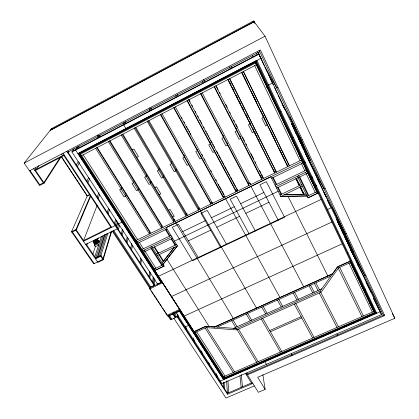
<?xml version="1.0" encoding="UTF-8"?>
<svg xmlns="http://www.w3.org/2000/svg" width="419" height="419" viewBox="0 0 419 419"><rect width="100%" height="100%" fill="white"/><g stroke="black" fill="none" stroke-linecap="round" stroke-linejoin="round"><path stroke-width="0.63" d="M338.159 266.479L350.446 261.089L337.635 266.872L332.665 273.822L214.465 327.024L205.855 326.364L194.055 331.691L205.849 326.212L209.097 326.464M194.076 341.841L194.091 339.898M193.332 340.694L193.358 338.107M94.149 240.663L97.208 239.17L98.345 241.009L97.805 242.617L94.558 243.9L97.8 242.622L94.778 244.094M93.542 241.8C92.735 243.958 98.088 239.773 97.198 239.207M186.052 329.47L186.109 327.517M185.292 328.297L185.313 325.982M184.135 316.104L342.234 243.806M188.676 163.379L188.634 164.578L187.031 165.385L182.82 157.953L184.433 157.141L184.533 155.386M186.136 213.68L186.041 216.131L134.216 128.272M224.186 376.665L224.306 378.593L223.741 378.839L180.233 311.244L180.296 309.955M223.516 378.718L223.573 379.708L179.51 311.312L179.552 310.427L180.07 311.233M179.631 309.264L167.134 315.298L167.155 314.999M97.716 239.972L96.323 240.888M178.033 317.11L178.133 315.151M252.819 383.416L227.512 394.274L177.206 316.806L177.357 313.957M72.257 151.374L258.879 53.836L381.515 314.559L222.018 383.584L176.179 312.841L176.226 311.956M175.514 312.26L175.194 317.728L172.838 314.114L172.895 313.223L175.247 316.832M174.466 315.633L174.66 312.375M173.681 314.428L173.801 312.48M194.055 331.691L154.752 270.569L164.091 266.138L162.981 264.389L177.368 245.88L157.418 255.433M171.544 296.521L331.874 222.007M169.585 314.748L169.517 315.643L171.879 319.247M174.466 241.135L278.19 191.279M175.86 222.892L233.283 318.398M173.948 219.614L173.738 222.112L121.253 135.012M176.022 169.135L175.849 170.983L174.257 171.785L169.994 164.416L171.591 163.609L171.8 161.807M97.198 241.763L96.574 240.873M166.914 259.251L209.044 326.459M164.091 266.138L151.751 246.482M162.556 282.715L149.824 288.963M73.943 148.593L71.911 151.945L157.544 284.092L160.943 282.495L161.032 281.657L159.618 279.463M162.981 264.389L177.368 245.88M163.263 260.183L163.132 261.419L158.906 254.721M157.544 284.092L157.644 283.254M158.518 276.257L321.137 199.418M161.849 225.506L161.53 228.051L108.39 141.701M158.214 252.175L158.063 253.385L154.103 247.116M112.402 231.272L149.426 287.633L154.14 285.418L154.894 279.41M154.752 270.569L164.101 266.002M177.452 96.391L177.703 94.458M153.417 283.307L154.082 278.158M152.589 282.034L153.265 276.907M175.781 97.266L176.043 95.375M149.819 277.776L150.547 272.628M163.436 175.446L163.159 177.342L161.582 178.133L157.261 170.826L158.843 170.03L159.157 168.181M148.981 276.493L149.724 271.36M96.538 240.726L93.495 242.339M149.782 231.681L149.41 233.949L95.626 148.336M140.81 263.944L141.601 259.455M139.956 262.629L140.758 258.156M150.997 181.437L150.562 183.653L148.996 184.439L144.623 177.195L146.194 176.404L146.613 174.514M131.592 249.782L132.551 245.319M130.712 248.436L131.828 243.355M127.046 242.8L128.094 238.353M126.161 241.438L127.219 237.007M138.61 187.649L138.061 189.917L136.505 190.697L132.074 183.517L133.64 182.726L134.085 181.071M122.149 235.279L123.291 230.859M121.253 233.902L122.411 229.497M122.207 221.347L122.013 222.07L118.483 223.814M118.399 229.523L119.604 225.171M150.871 110.286L151.578 107.772M118.734 223.73L117.289 228.868L85.607 244.471M126.313 193.819L125.653 196.134L124.108 196.909L119.625 189.791L121.175 189.006L121.704 187.309M116.587 226.742L117.828 222.405M149.227 111.145L149.939 108.683M116.283 226.276L117.55 221.876M116.655 220.494L115.162 225.605L83.418 241.281M114.466 223.474L115.759 219.111M75.829 230.214L97.899 262.388L103.137 259.843L111.548 231.686M111.292 231.225L102.838 259.403L93.704 263.834L71.539 231.728L87.278 195.841L89.519 194.704M102.922 235.85L95.469 258.848L100.722 256.292L107.856 233.268M99.502 256.213L106.536 233.797M98.041 256.926L105.179 234.467M97.187 257.339L104.478 234.567M94.814 256.721L101.477 236.436M97.763 243.774L98.638 245.068L95.359 246.681L94.479 245.387L97.763 243.774L98.889 240.401L99.753 241.684M108.175 213.821L109.605 209.51M98.334 241.04L94.05 243.146M107.248 212.396L108.694 208.102M92.866 254.061L95.574 246.032M97.281 240.888C97.444 240.852 96.946 241.035 97.423 241.098M97.449 240.475L98.287 238.008M96.585 243.025L96.58 242.8M97.072 239.16L94.045 240.653L93.5 242.224L97.758 240.04L96.166 240.663M96.103 242.151L96.187 241.742L96.04 242.119M96.836 240.166L96.58 239.977L96.841 240.181M96.27 242.35C96.679 242.528 96.229 242.067 96.391 242.596M97.04 240.684L97.004 240.375M94.479 245.387L95.061 243.69M95.626 241.548L95.652 241.836L95.632 241.538M95.652 241.459L95.652 241.836M96.197 239.987L96.281 239.579L96.339 239.883M93.751 242.475L94.322 242.894L93.966 243.067L94.28 243.491M93.688 242.659L94.045 242.486M86.827 245.063L87.503 243.219M97.067 205.546L83.596 240.579L110.841 227.124M126.15 128.172L125.951 128.68L123.689 124.888L123.893 124.385M98.166 198.444L99.822 194.196M97.213 196.982L98.889 192.756M124.705 123.961L125.679 121.562M123.086 124.81L124.076 122.4M96.192 242.082L95.935 241.873L96.134 242.077M90.713 196.055L76.321 229.968L71.859 232.189M71.539 231.728L76.007 229.502L90.441 195.636M87.901 182.684L89.786 178.588M86.927 181.186L88.587 177.635M98.942 137.427L100.115 135.128M97.344 138.265L98.837 135.374M77.384 166.526L79.547 162.53M76.384 164.986L78.253 161.587M312.003 177.3L311.961 176.912M162.294 282.134L161.687 282.422L79.207 154.26L79.84 153.134M77.505 148.63L79.154 145.833M77.599 146.645L75.593 150.018L160.943 282.495M68.129 152.307L68.81 151.212M93.521 242.402L96.595 240.92L97.742 242.617L98.324 240.878L96.7 241.449M246.911 372.826L247.063 374.115L258.329 392.31L265.127 389.419L257.695 377.268L394.834 318.278L265.044 36.202L253.532 20.95L51.647 128.533L24.166 163.096L39.611 185.476L44.199 183.098L61.19 156.706M60.179 157.35L43.859 182.6L39.266 184.973M321.74 288.864L233.509 328.323L236.363 328.538L320.126 291.111L337.578 266.741L361.922 316.607M338.337 268.291L321.216 292.148L236.635 329.91L206.745 327.632M38.862 165.683L36.202 169.391L35.149 167.851M162.069 262.786L174.005 247.488M174.508 247.252L163.625 261.184L159.403 254.485M96.543 242.79L96.831 242.915M50.406 130.1L254.045 21.631L254.872 23.412M50.06 130.529L254.186 21.819L254.736 23.008M24.166 163.096L265.044 36.202M29.492 170.811L260.372 49.929L384.673 315.57L247.509 374.837M67.428 152.354L259.759 51.741M34.657 170.198L64.102 154.8M35.521 170.439L63.918 155.596M71.911 151.945L259.062 54.151L257.931 52.181M126.611 128.167L177.567 101.613M237.075 70.607L178.724 101.01L179.107 101.712M238.212 70.01L255.826 60.834M77.96 153.689L261.016 58.304L258.308 53.559M256.334 61.111L255.6 61.493L375.173 313.129L375.791 312.862M255.611 61.865L79.568 153.558L79.144 152.904L126.035 128.471L126.438 129.141M79.207 154.26L79.861 153.92L224.306 378.593M255.868 62.824L80.375 154.176L79.956 153.522L255.522 62.085L255.868 62.824L255.291 61.677M81.647 155.601L256.418 64.736L255.37 62.646M132.263 149.803L133.865 148.981L138.396 156.544L136.804 157.355M266.489 87.503L267.579 86.864M277.902 87.388L276.75 87.974L265.044 67.15M89.996 194.61L87.194 196.029L61.331 156.758M280.505 112.062L281.212 111.705M107.636 199.313L108.275 198.994M154.925 187.513L156.491 186.733L160.77 193.866L159.21 194.641M97.025 240.558L97.266 240.579M292.724 137.82L293.42 137.474M299.061 135.437L298.585 135.667L302.817 143.57M303.56 145.142L299.004 136.641L298.056 137.107L310.683 160.969L293.976 125.365L282.94 104.97M97.114 239.081L94.008 240.595C94.673 240.784 100.597 237.547 93.835 240.956M93.552 241.831L96.606 240.359M96.726 240.265L96.731 239.893M93.557 242.465L96.611 240.941M302.424 139.794L301.308 140.344L298.904 135.866M97.046 240.998L97.344 240.846M96.726 241.491L98.889 240.401M96.779 241.606L98.313 240.846L96.794 241.684M96.789 241.732L98.339 240.935M94.134 243.271L97.129 241.716M97.187 241.957L98.245 241.475M94.27 243.523L94.626 243.345L94.909 243.821M94.547 243.931L94.919 243.769L94.61 243.748M95.406 243.486L97.946 242.261L94.71 244.057M94.61 244.015L97.747 242.564M168.564 210.207L170.109 209.448L174.236 216.33L172.696 217.079M95.726 258.052L100.969 255.501L103.079 258.602M174.906 219.828L173.89 220.321L122.112 134.258M187.131 213.879L186.109 214.376L134.981 127.565M199.449 207.882L198.417 208.384L147.949 120.819M250.133 183.208L248.546 183.983L200.832 93.306M212.417 202.377L210.857 203.136L160.577 114.005M224.951 196.275L223.379 197.04L174.11 107.704M237.578 190.132L235.997 190.902L187.115 100.199M136.123 240.406L301.68 159.896M136.997 241.773L302.408 161.42M137.877 243.135L167.04 228.984M271.596 178.248L303.136 162.944L299.962 156.381M304.487 162.609L305.173 162.279M136.636 244.34L137.254 244.036M141.936 249.457L170.983 235.431M275.1 185.167L306.493 170.009M142.8 250.803L171.821 236.803M275.843 186.638L307.211 171.512L304.707 166.353M182.726 231.602L205.226 220.75M211.417 217.77L234.294 206.735M240.59 203.697L263.86 192.478M143.659 252.144L172.659 238.175M276.587 188.11L307.923 173.01L305.98 169.035M156.57 254.097L176.54 244.528M280.033 194.919L301.491 184.638M280.767 196.37L306.965 195.94L280.803 196.48L302.204 186.109M188.299 240.894L210.663 230.183M216.817 227.239L239.558 216.351M245.812 213.355L268.94 202.283M315.544 185.9L314.868 186.225L298.595 153.066M316.497 186.167L315.821 186.492L316.549 186.272M154.422 268.898L163.274 264.693M307.153 196.312L316.822 191.719M325.144 188.356L324.065 188.869L305.65 153.689M307.902 197.868L318.105 193.023L307.902 197.868L297.417 176.237M327.553 209.484L331.282 207.735L328.009 201.419M346.262 233.483L345.209 233.964L342.03 227.789M176.781 311.699L178.997 310.683M172.838 314.114L168.213 316.24L170.58 319.844L177.206 316.806M176.179 312.841L179.51 311.312M180.233 311.244L180.83 310.966M175.048 316.921L177.253 315.91L227.648 393.577M347.451 253.144L348.095 252.856M185.282 326.899L188.581 325.395L188.602 324.489L190.514 327.454M195.28 332.497L206.593 327.391M338.206 268.029L350.488 262.493L349.965 261.414M217.32 327.087L330.963 275.985M200.711 343.831L201.293 343.575L197.784 338.123M357.276 273.843L357.91 273.56M93.976 243.036L97.103 241.653M365.928 275.519L364.912 275.974L342.019 231M269.742 330.56L301.083 316.706M270.412 331.722L301.727 317.895M223.667 376.686L373.779 311.458M349.87 261.194L374.345 312.647L224.359 377.765L194.526 331.324M235.907 373.36L237.683 372.591M312.155 340.275L313.941 339.5M374.293 313.307L375.461 312.799L375.696 313.297L224.343 378.954L224.055 378.504M375.021 313.433L224.652 378.671L224.364 378.221L374.785 312.941L375.021 313.433L372.208 307.635M376.561 312.92L375.943 313.187L256.119 60.682M220.399 381.086L380.211 311.783M251.913 383.809L246.147 374.513L384.302 314.779M96.909 240.386L97.198 240.532M227.444 393.263L251.494 382.94M254.354 385.894L225.961 398.05L173.89 318.325M337.279 231.712L337.997 231.534M338.018 219.682L338.353 219.624M284.344 194.657L306.132 194.207M283.81 194.914L303.634 194.505L300.046 187.141M94.029 242.884L94.322 242.894M94.333 243.334L94.626 243.345M210.846 326.595L236.368 328.543L256.758 362.304M96.433 242.805L96.805 243.004M30.006 170.543L39.774 184.711M72.356 231.943L94.191 263.598M86.073 243.968L96.009 258.46M35.17 169.925L44.199 183.098M76.007 229.502L83.91 241.035M33.604 168.658L43.346 182.862M100.722 256.292L103.137 259.843M61.493 156.68L87.278 195.841M63.578 155.072L111.145 227.59M113.03 230.969L150.028 287.35M168.805 315.968L171.172 319.571M61.504 154.051L62.531 155.617M149.866 288.681L150.568 289.754M151.275 290.828L153.04 293.515M153.747 294.588L161.865 306.944M162.567 308.017L166.804 314.459M63.075 153.228L111.648 227.344M113.779 230.597L150.751 287.01M67.815 151.83L154.244 284.574M66.747 151.306L154.14 285.418M51.647 128.533L51.94 128.979M79.641 155.219L80.684 156.842M80.877 157.141L83.124 160.629M83.821 161.713L84.518 162.797M85.466 164.274L86.953 166.584M87.587 167.563L89.043 169.831M90.059 171.408L90.787 172.534M92.18 174.702L93.594 176.897M93.856 177.3L95.008 179.091M95.951 180.563L96.653 181.647M96.773 181.836L99.596 186.225M100.151 187.084L101.199 188.712M101.367 188.969L103.299 191.97M103.483 192.263L104.19 193.358M104.347 193.604L107.149 197.951M108.076 199.397L108.783 200.492M109.815 202.089L110.904 203.786M111.883 205.31L113.376 207.625M113.958 208.531L115.497 210.919M116.032 211.752L118.797 216.047M119.834 217.655L120.871 219.268M121.5 220.247L122.51 221.813M123.621 223.542L124.679 225.186M125.265 226.098L126.795 228.475M127.371 229.366L129.267 232.315M129.476 232.639L131.383 235.604M131.582 235.907L134.74 240.81M134.913 241.087L135.971 242.732M137.013 244.345L138.443 246.566M139.098 247.587L140.559 249.855M141.187 250.829L142.68 253.149M143.272 254.071L145.152 256.983M145.356 257.308L148.137 261.629M148.326 261.917L149.876 264.331M150.442 265.211L151.856 267.401M152.107 267.793L154.883 272.104M155.03 272.334L158.209 277.273M180.594 312.05L184.559 318.199M184.774 318.54L186.282 320.881M187.314 322.489L188.351 324.096M191.074 328.323L195.076 334.54M195.657 335.446L197.527 338.353M197.773 338.73L199.633 341.626M199.889 342.019L202.126 345.492M202.356 345.853L204.226 348.755M204.472 349.137L206.326 352.023M206.939 352.976L208.782 355.836M209.055 356.26L210.186 358.015M211.171 359.549L212.585 361.738M212.999 362.388L214.753 365.111M215.759 366.667L217.21 368.924M217.87 369.956L219.315 372.198M219.985 373.24L221.771 376.011M161.116 282.354L78.096 153.448L78.751 153.108L80.16 155.292M80.642 154.035L155.26 270.203M80.862 156.381L82.265 158.571M82.967 159.66L84.376 161.844M85.078 162.939L86.838 165.667M87.54 166.762L88.943 168.946M89.645 170.041L97.381 182.056M98.434 183.695L99.837 185.879M100.544 186.974L101.948 189.158M102.65 190.252L104.059 192.436M104.76 193.531L107.924 198.444M109.333 200.638L114.989 209.427M116.047 211.076L119.939 217.121M120.646 218.22L130.896 234.148M131.954 235.797L139.7 247.844M140.753 249.473L142.151 251.646M142.848 252.73L144.246 254.904M144.948 255.993L150.536 264.682M151.238 265.772L152.636 267.945M153.333 269.029L154.731 271.203M155.433 272.292L158.576 277.179M159.629 278.813L161.724 282.071M182.003 313.595L180.254 310.872L179.657 311.144L223.552 379.3L224.118 379.054L217.445 368.678M182.705 314.685L186.565 320.682M187.267 321.771L192.876 330.491M193.578 331.581L197.082 337.033M202.346 345.209L214.633 364.315M215.34 365.405L216.743 367.589M83.224 154.784L137.621 239.678M139.37 242.412L143.424 248.734M144.288 250.085L155.894 268.197M196.689 331.858L225.034 376.094M151.112 248.556L161.797 265.395M150.756 246.964L162.289 265.159M154.601 246.875L158.56 253.149M205.174 328.035L233.252 372.522M234.624 371.925L205.855 326.364M97.213 147.509L150.919 233.21M96.669 147.493L149.714 232.095M237.599 372.475L237.882 372.931M97.622 135.138L98.287 136.212M242.428 370.532L242.706 370.988M109.993 140.863L163.054 227.313M109.343 140.904L161.76 226.229M177.363 246.011L166.191 227.596L270.842 176.755L280.803 196.48M166.024 229.476L169.973 235.918M171.649 238.662L175.54 245.01M165.521 229.722L169.465 236.164M171.146 238.903L175.037 245.251M233.043 320.016L237.086 326.726M238.5 329.077L258.151 361.702M231.607 320.666L235.656 327.365M198.496 257.894L178.363 224.338L172.251 227.302L192.515 260.718L284.517 217.262L266.322 181.678L259.89 184.8L278.232 220.232M122.867 134.169L175.273 221.368M266.463 364.347L264.928 361.775L264.771 360.817M246.252 314.077L250.232 320.844M135.84 127.428L187.581 215.382M247.702 313.428L251.672 320.2M148.918 120.63L199.983 209.353M262.676 318.283L281.762 351.441M220.619 247.446L200.973 213.371L207.19 210.359L226.7 244.57M147.279 121.479L198.428 210.108L198.417 208.301M261.231 318.927L280.353 352.054M287.041 351.174L287.308 351.641M261.749 307.111L265.656 313.946M260.382 57.508L261.66 59.749M292.059 355.59L291.341 353.568M263.211 306.451L267.107 313.297M149.793 107.824L150.426 108.94M160.44 114.638L210.904 204.037L210.841 202.859M162.095 113.779L212.47 203.278M256.203 53.087L257.125 54.753M277.388 300.077L281.217 306.986M270.444 78.929L272.015 81.773M272.418 82.627L272.638 83.02L268.6 85.083L268.396 84.69M271.276 80.684L272.821 83.481M173.707 107.741L223.474 197.925L223.29 196.192M278.86 299.412L282.684 306.331M181.443 117.158L182.076 118.305M183.967 121.746L184.596 122.893M186.492 126.334L187.12 127.481M187.749 128.623L188.382 129.77M189.011 130.917L189.639 132.064M190.273 133.211L190.902 134.358M201.937 154.422L202.566 155.569M204.462 159.011L205.09 160.158M210.767 170.475L211.396 171.622M215.811 179.651L216.44 180.799M218.33 184.234L218.964 185.381M219.593 186.528L221.483 189.969M222.117 191.116L224.008 194.557M175.372 106.871L225.05 197.16M249.185 233.949L230.178 199.208L236.505 196.139L255.37 231.031M309.777 341.307L310.039 341.778M294.295 304.168L312.626 338.028M282.17 104.032L284.642 108.626M283.893 107.442L285.418 110.265M187.078 100.785L236.133 191.771L235.866 190.069M295.772 303.508L314.067 337.405M299.444 136.584L300.659 138.846M293.164 292.981L296.914 299.967M188.791 99.329L190.022 101.628M191.876 105.08L192.494 106.227M195.275 111.402L195.893 112.549M197.742 115.995L198.36 117.147M199.905 120.017L200.523 121.17M201.141 122.317L201.759 123.469M203.613 126.915L204.231 128.067M205.771 130.938L206.389 132.09M207.007 133.237L207.625 134.389M208.243 135.536L208.861 136.688M209.479 137.835L210.097 138.982M210.715 140.135L212.26 143.01M212.878 144.157L213.491 145.304M214.109 146.456L214.727 147.603M216.581 151.055L218.126 153.925M218.744 155.077L220.593 158.523M221.211 159.676L223.992 164.845M224.61 165.997L226.464 169.444M227.082 170.591L229.858 175.765M230.476 176.912L232.33 180.364M232.948 181.511L235.729 186.685M236.342 187.832L237.269 189.556M188.76 99.916L237.725 190.996L237.536 189.87M298.778 136.081L302.717 143.429M294.651 292.315L298.396 299.302M291.331 123.38L293.483 127.423M291.509 123.893L294.238 129.021M392.378 313.653L394.834 318.278M295.081 131.226L296.788 134.452M296.102 133.326L297.532 136.034M200.418 90.787L200.79 91.494M200.554 93.777L248.891 185.57L248.168 182.244M202.246 92.903L250.489 184.789L250.117 183.134M306.608 155.727L308.484 159.314M307.316 157.23L309.196 160.833M307.651 158.298L311.275 165.259M309.002 161.037L311.987 166.767M203.624 79.641L204.221 80.794M309.086 285.821L312.757 292.881M317.356 178.641L319.744 183.26M317.733 179.505L320.435 184.727M337.761 335.839L336.923 333.843M310.584 285.145L314.25 292.216M324.065 192.41L339.196 221.745L353.61 252.463L337.311 220.588L338.212 220.169L332.215 207.389M337.845 219.32L343.879 231.168M344.476 232.325L345.073 233.483M324.385 193.52L326.38 197.391M314.35 283.454L317.995 290.54M319.273 293.017L336.991 327.443M327.359 200.031L330.601 206.347M215.848 85.832L263.352 178.536L263.043 177.457M315.853 282.778L319.493 289.869M320.126 291.111L338.447 326.81M214.313 86.293L261.304 177.766L262.907 176.986L261.425 174.089M214.14 86.717L261.739 179.322L260.686 175.53M336.221 218.896L339.783 225.872M216.602 86.571L218.084 89.472M219.572 92.369L220.164 93.526M225.804 104.541L227.287 107.437M229.664 112.072L230.256 113.235M233.818 120.19L234.41 121.348M235.897 124.244L237.379 127.146M242.428 136.997L244.502 141.051M245.99 143.953L246.582 145.11M251.033 153.804L253.705 159.021M255.192 161.917L255.784 163.08M259.644 170.612L260.833 172.932M337.494 221.494L340.427 227.245M338.777 224.113L341.715 229.979M348.765 245.34L351.798 251.421M350.373 249.106L355.082 258.408M252.463 55.753L253.039 56.89M350.384 249.211L355.694 259.707M355.941 260.953L356.527 262.121M357.114 263.284L383.312 315.208L259.199 50.547M357.753 264.635L361.539 272.135M273.214 177.462L276.708 184.386M278.195 187.335L281.631 194.154M272.675 177.724L276.168 184.648M277.656 187.592L281.097 194.411M366.012 282.244L370.951 292.148M266.007 83.643L266.589 84.863L265.086 81.747L265.447 82.454M373.408 298.134L379.211 309.714M373.958 299.297L381.515 314.559M304.582 161.137L305.105 162.174M229.549 78.704L276.304 172.235L275.66 170.392M229.628 81.925L231.094 84.853M232.545 87.754L234.017 90.687M236.342 95.328L237.798 98.24M239.259 101.152L240.721 104.069M242.203 107.028L243.664 109.946M246.005 114.612L246.587 115.78M246.849 116.304L247.435 117.467M250.353 123.296L249.221 121.033L250.117 124.045L248.446 124.888L252.353 132.655L254.019 131.823L253.06 128.696M254.804 132.179L255.386 133.336M256.48 135.531L257.067 136.694M258.581 139.721L259.167 140.884M227.905 79.228L274.162 171.507L275.775 170.722L229.607 78.343M227.831 79.6L274.681 173.026L273.602 169.868M311.872 176.881L312.49 178.122M315.785 184.779L316.366 185.947M281.683 117.027L282.537 118.755M285.391 124.516L286.821 127.392M233.095 72.676L233.456 73.404M356.15 321.179L356.391 321.672M297.139 149.583L303.985 163.483L255.784 62.038M365.159 289.037L365.729 290.205M314.899 187.775L317.513 193.169L255.58 62.976M241.983 72.529L247.456 83.727M251.191 91.368L256.648 102.535M260.958 111.349L265.939 121.541M270.15 130.157L275.079 140.239M279.342 148.965L284.234 158.974M241.595 72.099L287.115 165.206L288.738 164.416L243.319 71.209M241.632 72.424L287.722 166.683L286.978 164.877M349.954 260.592L350.813 262.357M353.877 268.673L354.82 270.595M357.679 276.477L359.057 279.332M357.726 277.189L358.853 279.51M361.665 285.308L362.514 287.052L361.67 285.276M366.169 294.583L366.73 295.741M369.825 302.12L371.234 305.016M372.533 307.682L350.137 260.555M372.643 307.913L375.173 313.129M296.453 178.211L299.873 185.413L299.234 183.936M300.496 186.528L304.173 194.248L303.513 192.73M339.736 267.338L363.399 315.968M295.914 178.473L299.334 185.669L295.971 178.772M299.962 186.78L302.984 192.981M243.366 71.523L289.356 165.887L288.602 164.086M353.348 268.589L353.715 269.344M366.028 294.876L366.588 296.039M369.678 302.418L370.852 304.828M371.758 307.279L374.345 312.647M299.763 176.944L308.761 195.547M298.501 175.713L308.222 195.804M254.673 65.647L300.035 160.697M301.486 163.745L304.854 170.8M305.571 172.303L315.203 192.483M348.948 263.184L372.292 312.103M257.041 65.191L258.748 68.789M261.241 74.027L262.388 76.436M264.881 81.684L266.578 85.261M269.082 90.52L270.496 93.495M272.999 98.764L274.691 102.32M277.2 107.599L278.326 109.967M297.705 150.735L317.984 193.389M350.164 261.074L350.724 262.257M353.814 268.752L354.652 270.522M357.742 277.017L358.863 279.373M265.023 82.412L265.578 83.585M269.213 91.227L269.773 92.405M272.848 98.874L273.968 101.225M298.579 152.982L317.921 193.651M298.511 152.851L317.843 193.499M255.307 62.52L315.832 189.744M350.022 261.597L372.323 308.463M256.847 60.299L376.739 313.286M289.948 117.346L299.004 136.641M257.842 52.056L264.41 66.024M264.965 67.202L267.731 73.079M268.28 74.252L273.256 84.832M274.639 87.77L277.404 93.647M277.959 94.82L284.04 107.751M292.562 125.873L317.225 178.29M317.775 179.463L325.212 195.28M337.887 222.217L358.638 266.332M292.305 125.386L296.699 134.729M298.077 137.652L300.821 143.492M301.371 144.665L303.848 149.918M304.398 151.086L307.143 156.931M307.693 158.099L308.793 160.435M337.787 222.065L339.453 225.611M340.841 228.565L343.622 234.472M344.177 235.656L346.958 241.564M347.513 242.748L350.294 248.656M350.85 249.839L351.965 252.201M311.511 179.379L309.851 175.933M253.532 20.95L254.082 22.139M253.788 22.416L253.039 21.212L253.275 21.725M332.665 273.822L214.465 327.024M327.794 275.854L287.968 196.223M266.924 123.909L267.395 125.119L265.719 125.957L261.875 118.121L263.561 117.273L262.43 114.366M311.919 177.494L312.061 177.834M303.686 286.706L250.997 186.397M231.529 66.705L231.885 67.946M229.649 66.977L230.157 68.847M279.902 297.411L225.59 198.737M240.129 135.787L240.742 138.474L239.092 139.302L235.122 131.603L236.782 130.765L236.243 128.277M256.438 307.975L200.544 210.904M227.224 142.858L227.564 145.074L225.925 145.896L221.897 138.265L223.542 137.432L223.275 135.505M262.849 374.602L265.127 389.419M245.995 373.224L246.147 374.513M241.234 374.534L242.507 386.8M239.982 375.749L241.15 387.381M214.392 150.484L214.491 151.626L212.862 152.443L208.772 144.874L210.406 144.052L210.296 142.397M227.946 380.955L228.784 392.687M226.595 380.866L227.512 394.274M224.097 382.248L224.5 388.732M223.5 382.5L223.819 387.68M204.346 80.348L204.451 82.281M217.047 375.424L217.136 377.383M216.319 373.696L216.44 376.304M202.67 81.223L202.754 83.172M209.558 363.839L209.615 365.787M208.845 362.744L208.903 364.687M201.487 156.957L201.513 158.125L199.894 158.937L195.746 151.437L197.37 150.62L197.365 149.483M201.906 351.981L201.932 353.945M201.178 350.865L201.199 352.819M161.985 282.144L149.274 288.12L167.663 316.099L180.139 310.369L161.985 282.144"/></g></svg>
